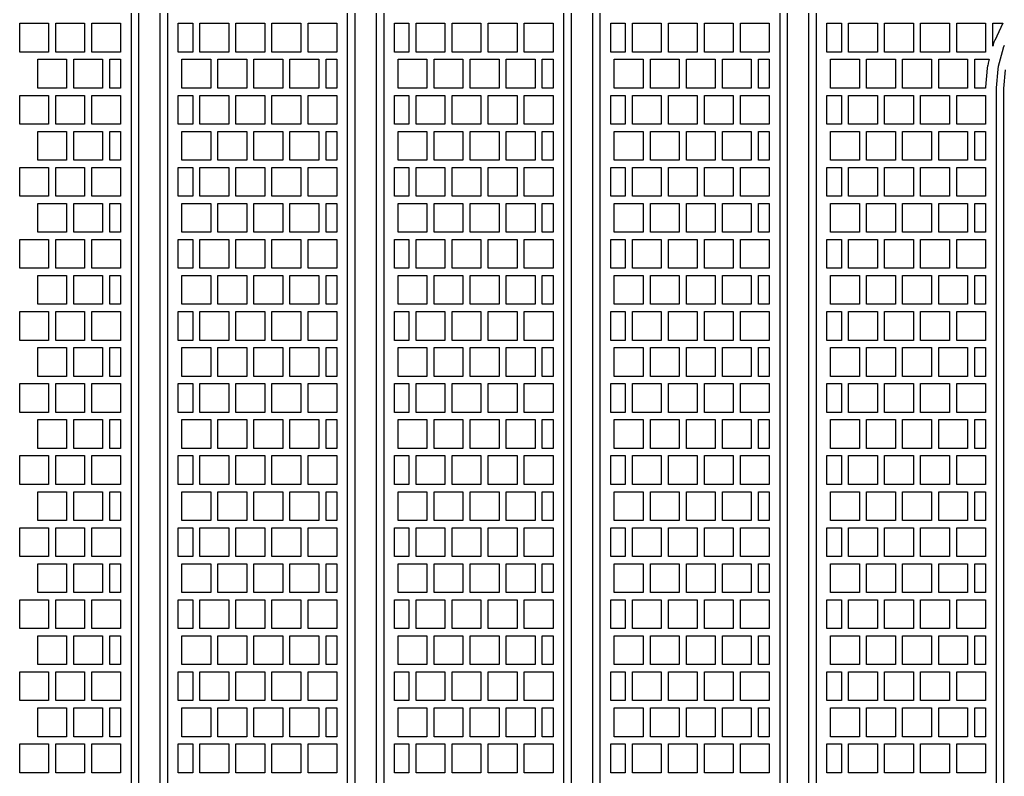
# Model space of a CAD drawing. Header units: metres. Extents: x -10 to 2022, y -10 to 2010.
# Drawn here: x -10 to 673, y 988 to 1512 of the extents above; entities that cross this region are included whole.
import ezdxf

# ---------------------------------------------------------------- set-up
doc = ezdxf.new("R2010")
doc.units = ezdxf.units.M

msp = doc.modelspace()

# ---------------------------------------------------------------- linework, layer by layer
for points in [[(237.5, 605.87), (237.5, 1864.89), (237.37, 1866.41), (232.9, 1891.74), (231.86, 1894.59), (219.06, 1916.77), (217.11, 1919.09), (197.49, 1935.56), (194.86, 1937.07), (170.79, 1945.83), (167.8, 1946.36), (142.2, 1946.36), (139.21, 1945.83), (115.14, 1937.07), (112.51, 1935.56), (92.89, 1919.09), (90.94, 1916.77), (78.14, 1894.59), (77.1, 1891.74), (72.63, 1866.41), (72.5, 1864.89), (72.5, 530.02)], [(537.5, 605.87), (537.5, 1864.89), (537.37, 1866.41), (532.9, 1891.74), (531.86, 1894.59), (519.06, 1916.77), (517.11, 1919.09), (497.49, 1935.56), (494.86, 1937.07), (470.79, 1945.83), (467.8, 1946.36), (442.2, 1946.36), (439.21, 1945.83), (415.14, 1937.07), (412.51, 1935.56), (392.89, 1919.09), (390.94, 1916.77), (378.14, 1894.59), (377.1, 1891.74), (372.63, 1866.41), (372.5, 1864.89), (372.5, 605.87)], [(87.5, 530.14), (87.5, 1864.13), (87.54, 1864.56), (91.6, 1887.61), (91.9, 1888.43), (103.16, 1907.93), (103.72, 1908.6), (120.97, 1923.07), (121.72, 1923.51), (142.88, 1931.21), (143.74, 1931.36), (166.26, 1931.36), (167.12, 1931.21), (188.28, 1923.51), (189.03, 1923.07), (206.28, 1908.6), (206.84, 1907.93), (218.1, 1888.43), (218.4, 1887.61), (222.46, 1864.56), (222.5, 1864.13), (222.5, 605.11)], [(217.5, 605), (217.5, 1863.91), (213.55, 1886.31), (202.73, 1905.05), (186.15, 1918.96), (165.82, 1926.36), (144.18, 1926.36), (123.85, 1918.96), (107.27, 1905.05), (96.45, 1886.31), (92.5, 1863.91), (92.5, 530.17)], [(387.5, 605.11), (387.5, 1864.13), (387.54, 1864.56), (391.6, 1887.61), (391.9, 1888.43), (403.16, 1907.93), (403.72, 1908.6), (420.97, 1923.07), (421.72, 1923.51), (442.88, 1931.21), (443.74, 1931.36), (466.26, 1931.36), (467.12, 1931.21), (488.28, 1923.51), (489.03, 1923.07), (506.28, 1908.6), (506.84, 1907.93), (518.1, 1888.43), (518.4, 1887.61), (522.46, 1864.56), (522.5, 1864.13), (522.5, 605.11)], [(517.5, 605), (517.5, 1863.91), (513.55, 1886.31), (502.73, 1905.05), (486.15, 1918.96), (465.82, 1926.36), (444.18, 1926.36), (423.85, 1918.96), (407.27, 1905.05), (396.45, 1886.31), (392.5, 1863.91), (392.5, 605)], [(67.5, 530), (67.5, 1865)], [(242.5, 1865), (242.5, 606.09)], [(367.5, 606.09), (367.5, 1865)], [(542.5, 1865), (542.5, 606.09)], [(-10, 1490), (-10, 1510), (10, 1510), (10, 1490), (-10, 1490), (-10, 1490)], [(15, 1490), (15, 1510), (35, 1510), (35, 1490), (15, 1490), (15, 1490)], [(40, 1490), (40, 1510), (60, 1510), (60, 1490), (40, 1490), (40, 1490)], [(100, 1510), (110, 1510), (110, 1490), (100, 1490), (100, 1510), (100, 1510)], [(115, 1490), (115, 1510), (135, 1510), (135, 1490), (115, 1490), (115, 1490)], [(140, 1490), (140, 1510), (160, 1510), (160, 1490), (140, 1490), (140, 1490)], [(165, 1490), (165, 1510), (185, 1510), (185, 1490), (165, 1490), (165, 1490)], [(190, 1490), (190, 1510), (210, 1510), (210, 1490), (190, 1490), (190, 1490)], [(250, 1510), (260, 1510), (260, 1490), (250, 1490), (250, 1510), (250, 1510)], [(265, 1490), (265, 1510), (285, 1510), (285, 1490), (265, 1490), (265, 1490)], [(290, 1490), (290, 1510), (310, 1510), (310, 1490), (290, 1490), (290, 1490)], [(315, 1490), (315, 1510), (335, 1510), (335, 1490), (315, 1490), (315, 1490)], [(340, 1490), (340, 1510), (360, 1510), (360, 1490), (340, 1490), (340, 1490)], [(400, 1510), (410, 1510), (410, 1490), (400, 1490), (400, 1510), (400, 1510)], [(415, 1490), (415, 1510), (435, 1510), (435, 1490), (415, 1490), (415, 1490)], [(440, 1490), (440, 1510), (460, 1510), (460, 1490), (440, 1490), (440, 1490)], [(465, 1490), (465, 1510), (485, 1510), (485, 1490), (465, 1490), (465, 1490)], [(490, 1490), (490, 1510), (510, 1510), (510, 1490), (490, 1490), (490, 1490)], [(550, 1510), (560, 1510), (560, 1490), (550, 1490), (550, 1510), (550, 1510)], [(565, 1490), (565, 1510), (585, 1510), (585, 1490), (565, 1490), (565, 1490)], [(590, 1490), (590, 1510), (610, 1510), (610, 1490), (590, 1490), (590, 1490)], [(615, 1490), (615, 1510), (635, 1510), (635, 1490), (615, 1490), (615, 1490)], [(640, 1490), (640, 1510), (660, 1510), (660, 1490), (640, 1490), (640, 1490)], [(665, 1494.11), (665, 1510), (671.92, 1510), (666.4, 1498.15), (666.27, 1497.85), (665.85, 1496.85), (665.62, 1496.23), (665.3, 1495.19), (665.2, 1494.88), (665, 1494.11), (665, 1494.11)], [(667.5, 606.09), (667.5, 1464.05), (667.5, 1464.16), (667.54, 1465.03), (667.55, 1465.14), (668.69, 1478.16), (668.72, 1478.38), (669.02, 1480.1), (669.07, 1480.31), (672.45, 1492.94), (672.51, 1493.15), (673.11, 1494.78)], [(2.5, 1465), (2.5, 1485), (22.5, 1485), (22.5, 1465), (2.5, 1465), (2.5, 1465)], [(27.5, 1465), (27.5, 1485), (47.5, 1485), (47.5, 1465), (27.5, 1465), (27.5, 1465)], [(52.5, 1465), (52.5, 1485), (60, 1485), (60, 1465), (52.5, 1465), (52.5, 1465)], [(102.5, 1465), (102.5, 1485), (122.5, 1485), (122.5, 1465), (102.5, 1465), (102.5, 1465)], [(127.5, 1465), (127.5, 1485), (147.5, 1485), (147.5, 1465), (127.5, 1465), (127.5, 1465)], [(152.5, 1465), (152.5, 1485), (172.5, 1485), (172.5, 1465), (152.5, 1465), (152.5, 1465)], [(177.5, 1465), (177.5, 1485), (197.5, 1485), (197.5, 1465), (177.5, 1465), (177.5, 1465)], [(202.5, 1465), (202.5, 1485), (210, 1485), (210, 1465), (202.5, 1465), (202.5, 1465)], [(252.5, 1465), (252.5, 1485), (272.5, 1485), (272.5, 1465), (252.5, 1465), (252.5, 1465)], [(277.5, 1465), (277.5, 1485), (297.5, 1485), (297.5, 1465), (277.5, 1465), (277.5, 1465)], [(302.5, 1465), (302.5, 1485), (322.5, 1485), (322.5, 1465), (302.5, 1465), (302.5, 1465)], [(327.5, 1465), (327.5, 1485), (347.5, 1485), (347.5, 1465), (327.5, 1465), (327.5, 1465)], [(352.5, 1465), (352.5, 1485), (360, 1485), (360, 1465), (352.5, 1465), (352.5, 1465)], [(402.5, 1465), (402.5, 1485), (422.5, 1485), (422.5, 1465), (402.5, 1465), (402.5, 1465)], [(427.5, 1465), (427.5, 1485), (447.5, 1485), (447.5, 1465), (427.5, 1465), (427.5, 1465)], [(452.5, 1465), (452.5, 1485), (472.5, 1485), (472.5, 1465), (452.5, 1465), (452.5, 1465)], [(477.5, 1465), (477.5, 1485), (497.5, 1485), (497.5, 1465), (477.5, 1465), (477.5, 1465)], [(502.5, 1465), (502.5, 1485), (510, 1485), (510, 1465), (502.5, 1465), (502.5, 1465)], [(552.5, 1465), (552.5, 1485), (572.5, 1485), (572.5, 1465), (552.5, 1465), (552.5, 1465)], [(577.5, 1465), (577.5, 1485), (597.5, 1485), (597.5, 1465), (577.5, 1465), (577.5, 1465)], [(602.5, 1465), (602.5, 1485), (622.5, 1485), (622.5, 1465), (602.5, 1465), (602.5, 1465)], [(627.5, 1465), (627.5, 1485), (647.5, 1485), (647.5, 1465), (627.5, 1465), (627.5, 1465)], [(652.5, 1465), (652.5, 1485), (662.56, 1485), (661.82, 1482.25), (661.74, 1481.93), (661.51, 1480.87), (661.39, 1480.22), (661.25, 1479.14), (661.22, 1478.82), (660.08, 1465.79), (660.05, 1465.47), (660.03, 1465), (652.5, 1465), (652.5, 1465)], [(673.66, 1477.62), (672.53, 1464.76), (672.5, 1464), (672.5, 605.87)], [(-10, 1440), (-10, 1460), (10, 1460), (10, 1440), (-10, 1440), (-10, 1440)], [(15, 1440), (15, 1460), (35, 1460), (35, 1440), (15, 1440), (15, 1440)], [(40, 1440), (40, 1460), (60, 1460), (60, 1440), (40, 1440), (40, 1440)], [(100, 1460), (110, 1460), (110, 1440), (100, 1440), (100, 1460), (100, 1460)], [(115, 1440), (115, 1460), (135, 1460), (135, 1440), (115, 1440), (115, 1440)], [(140, 1440), (140, 1460), (160, 1460), (160, 1440), (140, 1440), (140, 1440)], [(165, 1440), (165, 1460), (185, 1460), (185, 1440), (165, 1440), (165, 1440)], [(190, 1440), (190, 1460), (210, 1460), (210, 1440), (190, 1440), (190, 1440)], [(250, 1460), (260, 1460), (260, 1440), (250, 1440), (250, 1460), (250, 1460)], [(265, 1440), (265, 1460), (285, 1460), (285, 1440), (265, 1440), (265, 1440)], [(290, 1440), (290, 1460), (310, 1460), (310, 1440), (290, 1440), (290, 1440)], [(315, 1440), (315, 1460), (335, 1460), (335, 1440), (315, 1440), (315, 1440)], [(340, 1440), (340, 1460), (360, 1460), (360, 1440), (340, 1440), (340, 1440)], [(400, 1460), (410, 1460), (410, 1440), (400, 1440), (400, 1460), (400, 1460)], [(415, 1440), (415, 1460), (435, 1460), (435, 1440), (415, 1440), (415, 1440)], [(440, 1440), (440, 1460), (460, 1460), (460, 1440), (440, 1440), (440, 1440)], [(465, 1440), (465, 1460), (485, 1460), (485, 1440), (465, 1440), (465, 1440)], [(490, 1440), (490, 1460), (510, 1460), (510, 1440), (490, 1440), (490, 1440)], [(550, 1460), (560, 1460), (560, 1440), (550, 1440), (550, 1460), (550, 1460)], [(565, 1440), (565, 1460), (585, 1460), (585, 1440), (565, 1440), (565, 1440)], [(590, 1440), (590, 1460), (610, 1460), (610, 1440), (590, 1440), (590, 1440)], [(615, 1440), (615, 1460), (635, 1460), (635, 1440), (615, 1440), (615, 1440)], [(640, 1440), (640, 1460), (660, 1460), (660, 1440), (640, 1440), (640, 1440)], [(2.5, 1415), (2.5, 1435), (22.5, 1435), (22.5, 1415), (2.5, 1415), (2.5, 1415)], [(27.5, 1415), (27.5, 1435), (47.5, 1435), (47.5, 1415), (27.5, 1415), (27.5, 1415)], [(52.5, 1415), (52.5, 1435), (60, 1435), (60, 1415), (52.5, 1415), (52.5, 1415)], [(102.5, 1415), (102.5, 1435), (122.5, 1435), (122.5, 1415), (102.5, 1415), (102.5, 1415)], [(127.5, 1415), (127.5, 1435), (147.5, 1435), (147.5, 1415), (127.5, 1415), (127.5, 1415)], [(152.5, 1415), (152.5, 1435), (172.5, 1435), (172.5, 1415), (152.5, 1415), (152.5, 1415)], [(177.5, 1415), (177.5, 1435), (197.5, 1435), (197.5, 1415), (177.5, 1415), (177.5, 1415)], [(202.5, 1415), (202.5, 1435), (210, 1435), (210, 1415), (202.5, 1415), (202.5, 1415)], [(252.5, 1415), (252.5, 1435), (272.5, 1435), (272.5, 1415), (252.5, 1415), (252.5, 1415)], [(277.5, 1415), (277.5, 1435), (297.5, 1435), (297.5, 1415), (277.5, 1415), (277.5, 1415)], [(302.5, 1415), (302.5, 1435), (322.5, 1435), (322.5, 1415), (302.5, 1415), (302.5, 1415)], [(327.5, 1415), (327.5, 1435), (347.5, 1435), (347.5, 1415), (327.5, 1415), (327.5, 1415)], [(352.5, 1415), (352.5, 1435), (360, 1435), (360, 1415), (352.5, 1415), (352.5, 1415)], [(402.5, 1415), (402.5, 1435), (422.5, 1435), (422.5, 1415), (402.5, 1415), (402.5, 1415)], [(427.5, 1415), (427.5, 1435), (447.5, 1435), (447.5, 1415), (427.5, 1415), (427.5, 1415)], [(452.5, 1415), (452.5, 1435), (472.5, 1435), (472.5, 1415), (452.5, 1415), (452.5, 1415)], [(477.5, 1415), (477.5, 1435), (497.5, 1435), (497.5, 1415), (477.5, 1415), (477.5, 1415)], [(502.5, 1415), (502.5, 1435), (510, 1435), (510, 1415), (502.5, 1415), (502.5, 1415)], [(552.5, 1415), (552.5, 1435), (572.5, 1435), (572.5, 1415), (552.5, 1415), (552.5, 1415)], [(577.5, 1415), (577.5, 1435), (597.5, 1435), (597.5, 1415), (577.5, 1415), (577.5, 1415)], [(602.5, 1415), (602.5, 1435), (622.5, 1435), (622.5, 1415), (602.5, 1415), (602.5, 1415)], [(627.5, 1415), (627.5, 1435), (647.5, 1435), (647.5, 1415), (627.5, 1415), (627.5, 1415)], [(652.5, 1415), (652.5, 1435), (660, 1435), (660, 1415), (652.5, 1415), (652.5, 1415)], [(-10, 1390), (-10, 1410), (10, 1410), (10, 1390), (-10, 1390), (-10, 1390)], [(15, 1390), (15, 1410), (35, 1410), (35, 1390), (15, 1390), (15, 1390)], [(40, 1390), (40, 1410), (60, 1410), (60, 1390), (40, 1390), (40, 1390)], [(100, 1410), (110, 1410), (110, 1390), (100, 1390), (100, 1410), (100, 1410)], [(115, 1390), (115, 1410), (135, 1410), (135, 1390), (115, 1390), (115, 1390)], [(140, 1390), (140, 1410), (160, 1410), (160, 1390), (140, 1390), (140, 1390)], [(165, 1390), (165, 1410), (185, 1410), (185, 1390), (165, 1390), (165, 1390)], [(190, 1390), (190, 1410), (210, 1410), (210, 1390), (190, 1390), (190, 1390)], [(250, 1410), (260, 1410), (260, 1390), (250, 1390), (250, 1410), (250, 1410)], [(265, 1390), (265, 1410), (285, 1410), (285, 1390), (265, 1390), (265, 1390)], [(290, 1390), (290, 1410), (310, 1410), (310, 1390), (290, 1390), (290, 1390)], [(315, 1390), (315, 1410), (335, 1410), (335, 1390), (315, 1390), (315, 1390)], [(340, 1390), (340, 1410), (360, 1410), (360, 1390), (340, 1390), (340, 1390)], [(400, 1410), (410, 1410), (410, 1390), (400, 1390), (400, 1410), (400, 1410)], [(415, 1390), (415, 1410), (435, 1410), (435, 1390), (415, 1390), (415, 1390)], [(440, 1390), (440, 1410), (460, 1410), (460, 1390), (440, 1390), (440, 1390)], [(465, 1390), (465, 1410), (485, 1410), (485, 1390), (465, 1390), (465, 1390)], [(490, 1390), (490, 1410), (510, 1410), (510, 1390), (490, 1390), (490, 1390)], [(550, 1410), (560, 1410), (560, 1390), (550, 1390), (550, 1410), (550, 1410)], [(565, 1390), (565, 1410), (585, 1410), (585, 1390), (565, 1390), (565, 1390)], [(590, 1390), (590, 1410), (610, 1410), (610, 1390), (590, 1390), (590, 1390)], [(615, 1390), (615, 1410), (635, 1410), (635, 1390), (615, 1390), (615, 1390)], [(640, 1390), (640, 1410), (660, 1410), (660, 1390), (640, 1390), (640, 1390)], [(2.5, 1365), (2.5, 1385), (22.5, 1385), (22.5, 1365), (2.5, 1365), (2.5, 1365)], [(27.5, 1365), (27.5, 1385), (47.5, 1385), (47.5, 1365), (27.5, 1365), (27.5, 1365)], [(52.5, 1365), (52.5, 1385), (60, 1385), (60, 1365), (52.5, 1365), (52.5, 1365)], [(102.5, 1365), (102.5, 1385), (122.5, 1385), (122.5, 1365), (102.5, 1365), (102.5, 1365)], [(127.5, 1365), (127.5, 1385), (147.5, 1385), (147.5, 1365), (127.5, 1365), (127.5, 1365)], [(152.5, 1365), (152.5, 1385), (172.5, 1385), (172.5, 1365), (152.5, 1365), (152.5, 1365)], [(177.5, 1365), (177.5, 1385), (197.5, 1385), (197.5, 1365), (177.5, 1365), (177.5, 1365)], [(202.5, 1365), (202.5, 1385), (210, 1385), (210, 1365), (202.5, 1365), (202.5, 1365)], [(252.5, 1365), (252.5, 1385), (272.5, 1385), (272.5, 1365), (252.5, 1365), (252.5, 1365)], [(277.5, 1365), (277.5, 1385), (297.5, 1385), (297.5, 1365), (277.5, 1365), (277.5, 1365)], [(302.5, 1365), (302.5, 1385), (322.5, 1385), (322.5, 1365), (302.5, 1365), (302.5, 1365)], [(327.5, 1365), (327.5, 1385), (347.5, 1385), (347.5, 1365), (327.5, 1365), (327.5, 1365)], [(352.5, 1365), (352.5, 1385), (360, 1385), (360, 1365), (352.5, 1365), (352.5, 1365)], [(402.5, 1365), (402.5, 1385), (422.5, 1385), (422.5, 1365), (402.5, 1365), (402.5, 1365)], [(427.5, 1365), (427.5, 1385), (447.5, 1385), (447.5, 1365), (427.5, 1365), (427.5, 1365)], [(452.5, 1365), (452.5, 1385), (472.5, 1385), (472.5, 1365), (452.5, 1365), (452.5, 1365)], [(477.5, 1365), (477.5, 1385), (497.5, 1385), (497.5, 1365), (477.5, 1365), (477.5, 1365)], [(502.5, 1365), (502.5, 1385), (510, 1385), (510, 1365), (502.5, 1365), (502.5, 1365)], [(552.5, 1365), (552.5, 1385), (572.5, 1385), (572.5, 1365), (552.5, 1365), (552.5, 1365)], [(577.5, 1365), (577.5, 1385), (597.5, 1385), (597.5, 1365), (577.5, 1365), (577.5, 1365)], [(602.5, 1365), (602.5, 1385), (622.5, 1385), (622.5, 1365), (602.5, 1365), (602.5, 1365)], [(627.5, 1365), (627.5, 1385), (647.5, 1385), (647.5, 1365), (627.5, 1365), (627.5, 1365)], [(652.5, 1365), (652.5, 1385), (660, 1385), (660, 1365), (652.5, 1365), (652.5, 1365)], [(-10, 1340), (-10, 1360), (10, 1360), (10, 1340), (-10, 1340), (-10, 1340)], [(15, 1340), (15, 1360), (35, 1360), (35, 1340), (15, 1340), (15, 1340)], [(40, 1340), (40, 1360), (60, 1360), (60, 1340), (40, 1340), (40, 1340)], [(100, 1360), (110, 1360), (110, 1340), (100, 1340), (100, 1360), (100, 1360)], [(115, 1340), (115, 1360), (135, 1360), (135, 1340), (115, 1340), (115, 1340)], [(140, 1340), (140, 1360), (160, 1360), (160, 1340), (140, 1340), (140, 1340)], [(165, 1340), (165, 1360), (185, 1360), (185, 1340), (165, 1340), (165, 1340)], [(190, 1340), (190, 1360), (210, 1360), (210, 1340), (190, 1340), (190, 1340)], [(250, 1360), (260, 1360), (260, 1340), (250, 1340), (250, 1360), (250, 1360)], [(265, 1340), (265, 1360), (285, 1360), (285, 1340), (265, 1340), (265, 1340)], [(290, 1340), (290, 1360), (310, 1360), (310, 1340), (290, 1340), (290, 1340)], [(315, 1340), (315, 1360), (335, 1360), (335, 1340), (315, 1340), (315, 1340)], [(340, 1340), (340, 1360), (360, 1360), (360, 1340), (340, 1340), (340, 1340)], [(400, 1360), (410, 1360), (410, 1340), (400, 1340), (400, 1360), (400, 1360)], [(415, 1340), (415, 1360), (435, 1360), (435, 1340), (415, 1340), (415, 1340)], [(440, 1340), (440, 1360), (460, 1360), (460, 1340), (440, 1340), (440, 1340)], [(465, 1340), (465, 1360), (485, 1360), (485, 1340), (465, 1340), (465, 1340)], [(490, 1340), (490, 1360), (510, 1360), (510, 1340), (490, 1340), (490, 1340)], [(550, 1360), (560, 1360), (560, 1340), (550, 1340), (550, 1360), (550, 1360)], [(565, 1340), (565, 1360), (585, 1360), (585, 1340), (565, 1340), (565, 1340)], [(590, 1340), (590, 1360), (610, 1360), (610, 1340), (590, 1340), (590, 1340)], [(615, 1340), (615, 1360), (635, 1360), (635, 1340), (615, 1340), (615, 1340)], [(640, 1340), (640, 1360), (660, 1360), (660, 1340), (640, 1340), (640, 1340)], [(2.5, 1315), (2.5, 1335), (22.5, 1335), (22.5, 1315), (2.5, 1315), (2.5, 1315)], [(27.5, 1315), (27.5, 1335), (47.5, 1335), (47.5, 1315), (27.5, 1315), (27.5, 1315)], [(52.5, 1315), (52.5, 1335), (60, 1335), (60, 1315), (52.5, 1315), (52.5, 1315)], [(102.5, 1315), (102.5, 1335), (122.5, 1335), (122.5, 1315), (102.5, 1315), (102.5, 1315)], [(127.5, 1315), (127.5, 1335), (147.5, 1335), (147.5, 1315), (127.5, 1315), (127.5, 1315)], [(152.5, 1315), (152.5, 1335), (172.5, 1335), (172.5, 1315), (152.5, 1315), (152.5, 1315)], [(177.5, 1315), (177.5, 1335), (197.5, 1335), (197.5, 1315), (177.5, 1315), (177.5, 1315)], [(202.5, 1315), (202.5, 1335), (210, 1335), (210, 1315), (202.5, 1315), (202.5, 1315)], [(252.5, 1315), (252.5, 1335), (272.5, 1335), (272.5, 1315), (252.5, 1315), (252.5, 1315)], [(277.5, 1315), (277.5, 1335), (297.5, 1335), (297.5, 1315), (277.5, 1315), (277.5, 1315)], [(302.5, 1315), (302.5, 1335), (322.5, 1335), (322.5, 1315), (302.5, 1315), (302.5, 1315)], [(327.5, 1315), (327.5, 1335), (347.5, 1335), (347.5, 1315), (327.5, 1315), (327.5, 1315)], [(352.5, 1315), (352.5, 1335), (360, 1335), (360, 1315), (352.5, 1315), (352.5, 1315)], [(402.5, 1315), (402.5, 1335), (422.5, 1335), (422.5, 1315), (402.5, 1315), (402.5, 1315)], [(427.5, 1315), (427.5, 1335), (447.5, 1335), (447.5, 1315), (427.5, 1315), (427.5, 1315)], [(452.5, 1315), (452.5, 1335), (472.5, 1335), (472.5, 1315), (452.5, 1315), (452.5, 1315)], [(477.5, 1315), (477.5, 1335), (497.5, 1335), (497.5, 1315), (477.5, 1315), (477.5, 1315)], [(502.5, 1315), (502.5, 1335), (510, 1335), (510, 1315), (502.5, 1315), (502.5, 1315)], [(552.5, 1315), (552.5, 1335), (572.5, 1335), (572.5, 1315), (552.5, 1315), (552.5, 1315)], [(577.5, 1315), (577.5, 1335), (597.5, 1335), (597.5, 1315), (577.5, 1315), (577.5, 1315)], [(602.5, 1315), (602.5, 1335), (622.5, 1335), (622.5, 1315), (602.5, 1315), (602.5, 1315)], [(627.5, 1315), (627.5, 1335), (647.5, 1335), (647.5, 1315), (627.5, 1315), (627.5, 1315)], [(652.5, 1315), (652.5, 1335), (660, 1335), (660, 1315), (652.5, 1315), (652.5, 1315)], [(-10, 1290), (-10, 1310), (10, 1310), (10, 1290), (-10, 1290), (-10, 1290)], [(15, 1290), (15, 1310), (35, 1310), (35, 1290), (15, 1290), (15, 1290)], [(40, 1290), (40, 1310), (60, 1310), (60, 1290), (40, 1290), (40, 1290)], [(100, 1310), (110, 1310), (110, 1290), (100, 1290), (100, 1310), (100, 1310)], [(115, 1290), (115, 1310), (135, 1310), (135, 1290), (115, 1290), (115, 1290)], [(140, 1290), (140, 1310), (160, 1310), (160, 1290), (140, 1290), (140, 1290)], [(165, 1290), (165, 1310), (185, 1310), (185, 1290), (165, 1290), (165, 1290)], [(190, 1290), (190, 1310), (210, 1310), (210, 1290), (190, 1290), (190, 1290)], [(250, 1310), (260, 1310), (260, 1290), (250, 1290), (250, 1310), (250, 1310)], [(265, 1290), (265, 1310), (285, 1310), (285, 1290), (265, 1290), (265, 1290)], [(290, 1290), (290, 1310), (310, 1310), (310, 1290), (290, 1290), (290, 1290)], [(315, 1290), (315, 1310), (335, 1310), (335, 1290), (315, 1290), (315, 1290)], [(340, 1290), (340, 1310), (360, 1310), (360, 1290), (340, 1290), (340, 1290)], [(400, 1310), (410, 1310), (410, 1290), (400, 1290), (400, 1310), (400, 1310)], [(415, 1290), (415, 1310), (435, 1310), (435, 1290), (415, 1290), (415, 1290)], [(440, 1290), (440, 1310), (460, 1310), (460, 1290), (440, 1290), (440, 1290)], [(465, 1290), (465, 1310), (485, 1310), (485, 1290), (465, 1290), (465, 1290)], [(490, 1290), (490, 1310), (510, 1310), (510, 1290), (490, 1290), (490, 1290)], [(550, 1310), (560, 1310), (560, 1290), (550, 1290), (550, 1310), (550, 1310)], [(565, 1290), (565, 1310), (585, 1310), (585, 1290), (565, 1290), (565, 1290)], [(590, 1290), (590, 1310), (610, 1310), (610, 1290), (590, 1290), (590, 1290)], [(615, 1290), (615, 1310), (635, 1310), (635, 1290), (615, 1290), (615, 1290)], [(640, 1290), (640, 1310), (660, 1310), (660, 1290), (640, 1290), (640, 1290)], [(2.5, 1265), (2.5, 1285), (22.5, 1285), (22.5, 1265), (2.5, 1265), (2.5, 1265)], [(27.5, 1265), (27.5, 1285), (47.5, 1285), (47.5, 1265), (27.5, 1265), (27.5, 1265)], [(52.5, 1265), (52.5, 1285), (60, 1285), (60, 1265), (52.5, 1265), (52.5, 1265)], [(102.5, 1265), (102.5, 1285), (122.5, 1285), (122.5, 1265), (102.5, 1265), (102.5, 1265)], [(127.5, 1265), (127.5, 1285), (147.5, 1285), (147.5, 1265), (127.5, 1265), (127.5, 1265)], [(152.5, 1265), (152.5, 1285), (172.5, 1285), (172.5, 1265), (152.5, 1265), (152.5, 1265)], [(177.5, 1265), (177.5, 1285), (197.5, 1285), (197.5, 1265), (177.5, 1265), (177.5, 1265)], [(202.5, 1265), (202.5, 1285), (210, 1285), (210, 1265), (202.5, 1265), (202.5, 1265)], [(252.5, 1265), (252.5, 1285), (272.5, 1285), (272.5, 1265), (252.5, 1265), (252.5, 1265)], [(277.5, 1265), (277.5, 1285), (297.5, 1285), (297.5, 1265), (277.5, 1265), (277.5, 1265)], [(302.5, 1265), (302.5, 1285), (322.5, 1285), (322.5, 1265), (302.5, 1265), (302.5, 1265)], [(327.5, 1265), (327.5, 1285), (347.5, 1285), (347.5, 1265), (327.5, 1265), (327.5, 1265)], [(352.5, 1265), (352.5, 1285), (360, 1285), (360, 1265), (352.5, 1265), (352.5, 1265)], [(402.5, 1265), (402.5, 1285), (422.5, 1285), (422.5, 1265), (402.5, 1265), (402.5, 1265)], [(427.5, 1265), (427.5, 1285), (447.5, 1285), (447.5, 1265), (427.5, 1265), (427.5, 1265)], [(452.5, 1265), (452.5, 1285), (472.5, 1285), (472.5, 1265), (452.5, 1265), (452.5, 1265)], [(477.5, 1265), (477.5, 1285), (497.5, 1285), (497.5, 1265), (477.5, 1265), (477.5, 1265)], [(502.5, 1265), (502.5, 1285), (510, 1285), (510, 1265), (502.5, 1265), (502.5, 1265)], [(552.5, 1265), (552.5, 1285), (572.5, 1285), (572.5, 1265), (552.5, 1265), (552.5, 1265)], [(577.5, 1265), (577.5, 1285), (597.5, 1285), (597.5, 1265), (577.5, 1265), (577.5, 1265)], [(602.5, 1265), (602.5, 1285), (622.5, 1285), (622.5, 1265), (602.5, 1265), (602.5, 1265)], [(627.5, 1265), (627.5, 1285), (647.5, 1285), (647.5, 1265), (627.5, 1265), (627.5, 1265)], [(652.5, 1265), (652.5, 1285), (660, 1285), (660, 1265), (652.5, 1265), (652.5, 1265)], [(-10, 1240), (-10, 1260), (10, 1260), (10, 1240), (-10, 1240), (-10, 1240)], [(15, 1240), (15, 1260), (35, 1260), (35, 1240), (15, 1240), (15, 1240)], [(40, 1240), (40, 1260), (60, 1260), (60, 1240), (40, 1240), (40, 1240)], [(100, 1260), (110, 1260), (110, 1240), (100, 1240), (100, 1260), (100, 1260)], [(115, 1240), (115, 1260), (135, 1260), (135, 1240), (115, 1240), (115, 1240)], [(140, 1240), (140, 1260), (160, 1260), (160, 1240), (140, 1240), (140, 1240)], [(165, 1240), (165, 1260), (185, 1260), (185, 1240), (165, 1240), (165, 1240)], [(190, 1240), (190, 1260), (210, 1260), (210, 1240), (190, 1240), (190, 1240)], [(250, 1260), (260, 1260), (260, 1240), (250, 1240), (250, 1260), (250, 1260)], [(265, 1240), (265, 1260), (285, 1260), (285, 1240), (265, 1240), (265, 1240)], [(290, 1240), (290, 1260), (310, 1260), (310, 1240), (290, 1240), (290, 1240)], [(315, 1240), (315, 1260), (335, 1260), (335, 1240), (315, 1240), (315, 1240)], [(340, 1240), (340, 1260), (360, 1260), (360, 1240), (340, 1240), (340, 1240)], [(400, 1260), (410, 1260), (410, 1240), (400, 1240), (400, 1260), (400, 1260)], [(415, 1240), (415, 1260), (435, 1260), (435, 1240), (415, 1240), (415, 1240)], [(440, 1240), (440, 1260), (460, 1260), (460, 1240), (440, 1240), (440, 1240)], [(465, 1240), (465, 1260), (485, 1260), (485, 1240), (465, 1240), (465, 1240)], [(490, 1240), (490, 1260), (510, 1260), (510, 1240), (490, 1240), (490, 1240)], [(550, 1260), (560, 1260), (560, 1240), (550, 1240), (550, 1260), (550, 1260)], [(565, 1240), (565, 1260), (585, 1260), (585, 1240), (565, 1240), (565, 1240)], [(590, 1240), (590, 1260), (610, 1260), (610, 1240), (590, 1240), (590, 1240)], [(615, 1240), (615, 1260), (635, 1260), (635, 1240), (615, 1240), (615, 1240)], [(640, 1240), (640, 1260), (660, 1260), (660, 1240), (640, 1240), (640, 1240)], [(2.5, 1215), (2.5, 1235), (22.5, 1235), (22.5, 1215), (2.5, 1215), (2.5, 1215)], [(27.5, 1215), (27.5, 1235), (47.5, 1235), (47.5, 1215), (27.5, 1215), (27.5, 1215)], [(52.5, 1215), (52.5, 1235), (60, 1235), (60, 1215), (52.5, 1215), (52.5, 1215)], [(102.5, 1215), (102.5, 1235), (122.5, 1235), (122.5, 1215), (102.5, 1215), (102.5, 1215)], [(127.5, 1215), (127.5, 1235), (147.5, 1235), (147.5, 1215), (127.5, 1215), (127.5, 1215)], [(152.5, 1215), (152.5, 1235), (172.5, 1235), (172.5, 1215), (152.5, 1215), (152.5, 1215)], [(177.5, 1215), (177.5, 1235), (197.5, 1235), (197.5, 1215), (177.5, 1215), (177.5, 1215)], [(202.5, 1215), (202.5, 1235), (210, 1235), (210, 1215), (202.5, 1215), (202.5, 1215)], [(252.5, 1215), (252.5, 1235), (272.5, 1235), (272.5, 1215), (252.5, 1215), (252.5, 1215)], [(277.5, 1215), (277.5, 1235), (297.5, 1235), (297.5, 1215), (277.5, 1215), (277.5, 1215)], [(302.5, 1215), (302.5, 1235), (322.5, 1235), (322.5, 1215), (302.5, 1215), (302.5, 1215)], [(327.5, 1215), (327.5, 1235), (347.5, 1235), (347.5, 1215), (327.5, 1215), (327.5, 1215)], [(352.5, 1215), (352.5, 1235), (360, 1235), (360, 1215), (352.5, 1215), (352.5, 1215)], [(402.5, 1215), (402.5, 1235), (422.5, 1235), (422.5, 1215), (402.5, 1215), (402.5, 1215)], [(427.5, 1215), (427.5, 1235), (447.5, 1235), (447.5, 1215), (427.5, 1215), (427.5, 1215)], [(452.5, 1215), (452.5, 1235), (472.5, 1235), (472.5, 1215), (452.5, 1215), (452.5, 1215)], [(477.5, 1215), (477.5, 1235), (497.5, 1235), (497.5, 1215), (477.5, 1215), (477.5, 1215)], [(502.5, 1215), (502.5, 1235), (510, 1235), (510, 1215), (502.5, 1215), (502.5, 1215)], [(552.5, 1215), (552.5, 1235), (572.5, 1235), (572.5, 1215), (552.5, 1215), (552.5, 1215)], [(577.5, 1215), (577.5, 1235), (597.5, 1235), (597.5, 1215), (577.5, 1215), (577.5, 1215)], [(602.5, 1215), (602.5, 1235), (622.5, 1235), (622.5, 1215), (602.5, 1215), (602.5, 1215)], [(627.5, 1215), (627.5, 1235), (647.5, 1235), (647.5, 1215), (627.5, 1215), (627.5, 1215)], [(652.5, 1215), (652.5, 1235), (660, 1235), (660, 1215), (652.5, 1215), (652.5, 1215)], [(-10, 1190), (-10, 1210), (10, 1210), (10, 1190), (-10, 1190), (-10, 1190)], [(15, 1190), (15, 1210), (35, 1210), (35, 1190), (15, 1190), (15, 1190)], [(40, 1190), (40, 1210), (60, 1210), (60, 1190), (40, 1190), (40, 1190)], [(100, 1210), (110, 1210), (110, 1190), (100, 1190), (100, 1210), (100, 1210)], [(115, 1190), (115, 1210), (135, 1210), (135, 1190), (115, 1190), (115, 1190)], [(140, 1190), (140, 1210), (160, 1210), (160, 1190), (140, 1190), (140, 1190)], [(165, 1190), (165, 1210), (185, 1210), (185, 1190), (165, 1190), (165, 1190)], [(190, 1190), (190, 1210), (210, 1210), (210, 1190), (190, 1190), (190, 1190)], [(250, 1210), (260, 1210), (260, 1190), (250, 1190), (250, 1210), (250, 1210)], [(265, 1190), (265, 1210), (285, 1210), (285, 1190), (265, 1190), (265, 1190)], [(290, 1190), (290, 1210), (310, 1210), (310, 1190), (290, 1190), (290, 1190)], [(315, 1190), (315, 1210), (335, 1210), (335, 1190), (315, 1190), (315, 1190)], [(340, 1190), (340, 1210), (360, 1210), (360, 1190), (340, 1190), (340, 1190)], [(400, 1210), (410, 1210), (410, 1190), (400, 1190), (400, 1210), (400, 1210)], [(415, 1190), (415, 1210), (435, 1210), (435, 1190), (415, 1190), (415, 1190)], [(440, 1190), (440, 1210), (460, 1210), (460, 1190), (440, 1190), (440, 1190)], [(465, 1190), (465, 1210), (485, 1210), (485, 1190), (465, 1190), (465, 1190)], [(490, 1190), (490, 1210), (510, 1210), (510, 1190), (490, 1190), (490, 1190)], [(550, 1210), (560, 1210), (560, 1190), (550, 1190), (550, 1210), (550, 1210)], [(565, 1190), (565, 1210), (585, 1210), (585, 1190), (565, 1190), (565, 1190)], [(590, 1190), (590, 1210), (610, 1210), (610, 1190), (590, 1190), (590, 1190)], [(615, 1190), (615, 1210), (635, 1210), (635, 1190), (615, 1190), (615, 1190)], [(640, 1190), (640, 1210), (660, 1210), (660, 1190), (640, 1190), (640, 1190)], [(2.5, 1165), (2.5, 1185), (22.5, 1185), (22.5, 1165), (2.5, 1165), (2.5, 1165)], [(27.5, 1165), (27.5, 1185), (47.5, 1185), (47.5, 1165), (27.5, 1165), (27.5, 1165)], [(52.5, 1165), (52.5, 1185), (60, 1185), (60, 1165), (52.5, 1165), (52.5, 1165)], [(102.5, 1165), (102.5, 1185), (122.5, 1185), (122.5, 1165), (102.5, 1165), (102.5, 1165)], [(127.5, 1165), (127.5, 1185), (147.5, 1185), (147.5, 1165), (127.5, 1165), (127.5, 1165)], [(152.5, 1165), (152.5, 1185), (172.5, 1185), (172.5, 1165), (152.5, 1165), (152.5, 1165)], [(177.5, 1165), (177.5, 1185), (197.5, 1185), (197.5, 1165), (177.5, 1165), (177.5, 1165)], [(202.5, 1165), (202.5, 1185), (210, 1185), (210, 1165), (202.5, 1165), (202.5, 1165)], [(252.5, 1165), (252.5, 1185), (272.5, 1185), (272.5, 1165), (252.5, 1165), (252.5, 1165)], [(277.5, 1165), (277.5, 1185), (297.5, 1185), (297.5, 1165), (277.5, 1165), (277.5, 1165)], [(302.5, 1165), (302.5, 1185), (322.5, 1185), (322.5, 1165), (302.5, 1165), (302.5, 1165)], [(327.5, 1165), (327.5, 1185), (347.5, 1185), (347.5, 1165), (327.5, 1165), (327.5, 1165)], [(352.5, 1165), (352.5, 1185), (360, 1185), (360, 1165), (352.5, 1165), (352.5, 1165)], [(402.5, 1165), (402.5, 1185), (422.5, 1185), (422.5, 1165), (402.5, 1165), (402.5, 1165)], [(427.5, 1165), (427.5, 1185), (447.5, 1185), (447.5, 1165), (427.5, 1165), (427.5, 1165)], [(452.5, 1165), (452.5, 1185), (472.5, 1185), (472.5, 1165), (452.5, 1165), (452.5, 1165)], [(477.5, 1165), (477.5, 1185), (497.5, 1185), (497.5, 1165), (477.5, 1165), (477.5, 1165)], [(502.5, 1165), (502.5, 1185), (510, 1185), (510, 1165), (502.5, 1165), (502.5, 1165)], [(552.5, 1165), (552.5, 1185), (572.5, 1185), (572.5, 1165), (552.5, 1165), (552.5, 1165)], [(577.5, 1165), (577.5, 1185), (597.5, 1185), (597.5, 1165), (577.5, 1165), (577.5, 1165)], [(602.5, 1165), (602.5, 1185), (622.5, 1185), (622.5, 1165), (602.5, 1165), (602.5, 1165)], [(627.5, 1165), (627.5, 1185), (647.5, 1185), (647.5, 1165), (627.5, 1165), (627.5, 1165)], [(652.5, 1165), (652.5, 1185), (660, 1185), (660, 1165), (652.5, 1165), (652.5, 1165)], [(-10, 1140), (-10, 1160), (10, 1160), (10, 1140), (-10, 1140), (-10, 1140)], [(15, 1140), (15, 1160), (35, 1160), (35, 1140), (15, 1140), (15, 1140)], [(40, 1140), (40, 1160), (60, 1160), (60, 1140), (40, 1140), (40, 1140)], [(100, 1160), (110, 1160), (110, 1140), (100, 1140), (100, 1160), (100, 1160)], [(115, 1140), (115, 1160), (135, 1160), (135, 1140), (115, 1140), (115, 1140)], [(140, 1140), (140, 1160), (160, 1160), (160, 1140), (140, 1140), (140, 1140)], [(165, 1140), (165, 1160), (185, 1160), (185, 1140), (165, 1140), (165, 1140)], [(190, 1140), (190, 1160), (210, 1160), (210, 1140), (190, 1140), (190, 1140)], [(250, 1160), (260, 1160), (260, 1140), (250, 1140), (250, 1160), (250, 1160)], [(265, 1140), (265, 1160), (285, 1160), (285, 1140), (265, 1140), (265, 1140)], [(290, 1140), (290, 1160), (310, 1160), (310, 1140), (290, 1140), (290, 1140)], [(315, 1140), (315, 1160), (335, 1160), (335, 1140), (315, 1140), (315, 1140)], [(340, 1140), (340, 1160), (360, 1160), (360, 1140), (340, 1140), (340, 1140)], [(400, 1160), (410, 1160), (410, 1140), (400, 1140), (400, 1160), (400, 1160)], [(415, 1140), (415, 1160), (435, 1160), (435, 1140), (415, 1140), (415, 1140)], [(440, 1140), (440, 1160), (460, 1160), (460, 1140), (440, 1140), (440, 1140)], [(465, 1140), (465, 1160), (485, 1160), (485, 1140), (465, 1140), (465, 1140)], [(490, 1140), (490, 1160), (510, 1160), (510, 1140), (490, 1140), (490, 1140)], [(550, 1160), (560, 1160), (560, 1140), (550, 1140), (550, 1160), (550, 1160)], [(565, 1140), (565, 1160), (585, 1160), (585, 1140), (565, 1140), (565, 1140)], [(590, 1140), (590, 1160), (610, 1160), (610, 1140), (590, 1140), (590, 1140)], [(615, 1140), (615, 1160), (635, 1160), (635, 1140), (615, 1140), (615, 1140)], [(640, 1140), (640, 1160), (660, 1160), (660, 1140), (640, 1140), (640, 1140)], [(2.5, 1115), (2.5, 1135), (22.5, 1135), (22.5, 1115), (2.5, 1115), (2.5, 1115)], [(27.5, 1115), (27.5, 1135), (47.5, 1135), (47.5, 1115), (27.5, 1115), (27.5, 1115)], [(52.5, 1115), (52.5, 1135), (60, 1135), (60, 1115), (52.5, 1115), (52.5, 1115)], [(102.5, 1115), (102.5, 1135), (122.5, 1135), (122.5, 1115), (102.5, 1115), (102.5, 1115)], [(127.5, 1115), (127.5, 1135), (147.5, 1135), (147.5, 1115), (127.5, 1115), (127.5, 1115)], [(152.5, 1115), (152.5, 1135), (172.5, 1135), (172.5, 1115), (152.5, 1115), (152.5, 1115)], [(177.5, 1115), (177.5, 1135), (197.5, 1135), (197.5, 1115), (177.5, 1115), (177.5, 1115)], [(202.5, 1115), (202.5, 1135), (210, 1135), (210, 1115), (202.5, 1115), (202.5, 1115)], [(252.5, 1115), (252.5, 1135), (272.5, 1135), (272.5, 1115), (252.5, 1115), (252.5, 1115)], [(277.5, 1115), (277.5, 1135), (297.5, 1135), (297.5, 1115), (277.5, 1115), (277.5, 1115)], [(302.5, 1115), (302.5, 1135), (322.5, 1135), (322.5, 1115), (302.5, 1115), (302.5, 1115)], [(327.5, 1115), (327.5, 1135), (347.5, 1135), (347.5, 1115), (327.5, 1115), (327.5, 1115)], [(352.5, 1115), (352.5, 1135), (360, 1135), (360, 1115), (352.5, 1115), (352.5, 1115)], [(402.5, 1115), (402.5, 1135), (422.5, 1135), (422.5, 1115), (402.5, 1115), (402.5, 1115)], [(427.5, 1115), (427.5, 1135), (447.5, 1135), (447.5, 1115), (427.5, 1115), (427.5, 1115)], [(452.5, 1115), (452.5, 1135), (472.5, 1135), (472.5, 1115), (452.5, 1115), (452.5, 1115)], [(477.5, 1115), (477.5, 1135), (497.5, 1135), (497.5, 1115), (477.5, 1115), (477.5, 1115)], [(502.5, 1115), (502.5, 1135), (510, 1135), (510, 1115), (502.5, 1115), (502.5, 1115)], [(552.5, 1115), (552.5, 1135), (572.5, 1135), (572.5, 1115), (552.5, 1115), (552.5, 1115)], [(577.5, 1115), (577.5, 1135), (597.5, 1135), (597.5, 1115), (577.5, 1115), (577.5, 1115)], [(602.5, 1115), (602.5, 1135), (622.5, 1135), (622.5, 1115), (602.5, 1115), (602.5, 1115)], [(627.5, 1115), (627.5, 1135), (647.5, 1135), (647.5, 1115), (627.5, 1115), (627.5, 1115)], [(652.5, 1115), (652.5, 1135), (660, 1135), (660, 1115), (652.5, 1115), (652.5, 1115)], [(-10, 1090), (-10, 1110), (10, 1110), (10, 1090), (-10, 1090), (-10, 1090)], [(15, 1090), (15, 1110), (35, 1110), (35, 1090), (15, 1090), (15, 1090)], [(40, 1090), (40, 1110), (60, 1110), (60, 1090), (40, 1090), (40, 1090)], [(100, 1110), (110, 1110), (110, 1090), (100, 1090), (100, 1110), (100, 1110)], [(115, 1090), (115, 1110), (135, 1110), (135, 1090), (115, 1090), (115, 1090)], [(140, 1090), (140, 1110), (160, 1110), (160, 1090), (140, 1090), (140, 1090)], [(165, 1090), (165, 1110), (185, 1110), (185, 1090), (165, 1090), (165, 1090)], [(190, 1090), (190, 1110), (210, 1110), (210, 1090), (190, 1090), (190, 1090)], [(250, 1110), (260, 1110), (260, 1090), (250, 1090), (250, 1110), (250, 1110)], [(265, 1090), (265, 1110), (285, 1110), (285, 1090), (265, 1090), (265, 1090)], [(290, 1090), (290, 1110), (310, 1110), (310, 1090), (290, 1090), (290, 1090)], [(315, 1090), (315, 1110), (335, 1110), (335, 1090), (315, 1090), (315, 1090)], [(340, 1090), (340, 1110), (360, 1110), (360, 1090), (340, 1090), (340, 1090)], [(400, 1110), (410, 1110), (410, 1090), (400, 1090), (400, 1110), (400, 1110)], [(415, 1090), (415, 1110), (435, 1110), (435, 1090), (415, 1090), (415, 1090)], [(440, 1090), (440, 1110), (460, 1110), (460, 1090), (440, 1090), (440, 1090)], [(465, 1090), (465, 1110), (485, 1110), (485, 1090), (465, 1090), (465, 1090)], [(490, 1090), (490, 1110), (510, 1110), (510, 1090), (490, 1090), (490, 1090)], [(550, 1110), (560, 1110), (560, 1090), (550, 1090), (550, 1110), (550, 1110)], [(565, 1090), (565, 1110), (585, 1110), (585, 1090), (565, 1090), (565, 1090)], [(590, 1090), (590, 1110), (610, 1110), (610, 1090), (590, 1090), (590, 1090)], [(615, 1090), (615, 1110), (635, 1110), (635, 1090), (615, 1090), (615, 1090)], [(640, 1090), (640, 1110), (660, 1110), (660, 1090), (640, 1090), (640, 1090)], [(2.5, 1065), (2.5, 1085), (22.5, 1085), (22.5, 1065), (2.5, 1065), (2.5, 1065)], [(27.5, 1065), (27.5, 1085), (47.5, 1085), (47.5, 1065), (27.5, 1065), (27.5, 1065)], [(52.5, 1065), (52.5, 1085), (60, 1085), (60, 1065), (52.5, 1065), (52.5, 1065)], [(102.5, 1065), (102.5, 1085), (122.5, 1085), (122.5, 1065), (102.5, 1065), (102.5, 1065)], [(127.5, 1065), (127.5, 1085), (147.5, 1085), (147.5, 1065), (127.5, 1065), (127.5, 1065)], [(152.5, 1065), (152.5, 1085), (172.5, 1085), (172.5, 1065), (152.5, 1065), (152.5, 1065)], [(177.5, 1065), (177.5, 1085), (197.5, 1085), (197.5, 1065), (177.5, 1065), (177.5, 1065)], [(202.5, 1065), (202.5, 1085), (210, 1085), (210, 1065), (202.5, 1065), (202.5, 1065)], [(252.5, 1065), (252.5, 1085), (272.5, 1085), (272.5, 1065), (252.5, 1065), (252.5, 1065)], [(277.5, 1065), (277.5, 1085), (297.5, 1085), (297.5, 1065), (277.5, 1065), (277.5, 1065)], [(302.5, 1065), (302.5, 1085), (322.5, 1085), (322.5, 1065), (302.5, 1065), (302.5, 1065)], [(327.5, 1065), (327.5, 1085), (347.5, 1085), (347.5, 1065), (327.5, 1065), (327.5, 1065)], [(352.5, 1065), (352.5, 1085), (360, 1085), (360, 1065), (352.5, 1065), (352.5, 1065)], [(402.5, 1065), (402.5, 1085), (422.5, 1085), (422.5, 1065), (402.5, 1065), (402.5, 1065)], [(427.5, 1065), (427.5, 1085), (447.5, 1085), (447.5, 1065), (427.5, 1065), (427.5, 1065)], [(452.5, 1065), (452.5, 1085), (472.5, 1085), (472.5, 1065), (452.5, 1065), (452.5, 1065)], [(477.5, 1065), (477.5, 1085), (497.5, 1085), (497.5, 1065), (477.5, 1065), (477.5, 1065)], [(502.5, 1065), (502.5, 1085), (510, 1085), (510, 1065), (502.5, 1065), (502.5, 1065)], [(552.5, 1065), (552.5, 1085), (572.5, 1085), (572.5, 1065), (552.5, 1065), (552.5, 1065)], [(577.5, 1065), (577.5, 1085), (597.5, 1085), (597.5, 1065), (577.5, 1065), (577.5, 1065)], [(602.5, 1065), (602.5, 1085), (622.5, 1085), (622.5, 1065), (602.5, 1065), (602.5, 1065)], [(627.5, 1065), (627.5, 1085), (647.5, 1085), (647.5, 1065), (627.5, 1065), (627.5, 1065)], [(652.5, 1065), (652.5, 1085), (660, 1085), (660, 1065), (652.5, 1065), (652.5, 1065)], [(-10, 1040), (-10, 1060), (10, 1060), (10, 1040), (-10, 1040), (-10, 1040)], [(15, 1040), (15, 1060), (35, 1060), (35, 1040), (15, 1040), (15, 1040)], [(40, 1040), (40, 1060), (60, 1060), (60, 1040), (40, 1040), (40, 1040)], [(100, 1060), (110, 1060), (110, 1040), (100, 1040), (100, 1060), (100, 1060)], [(115, 1040), (115, 1060), (135, 1060), (135, 1040), (115, 1040), (115, 1040)], [(140, 1040), (140, 1060), (160, 1060), (160, 1040), (140, 1040), (140, 1040)], [(165, 1040), (165, 1060), (185, 1060), (185, 1040), (165, 1040), (165, 1040)], [(190, 1040), (190, 1060), (210, 1060), (210, 1040), (190, 1040), (190, 1040)], [(250, 1060), (260, 1060), (260, 1040), (250, 1040), (250, 1060), (250, 1060)], [(265, 1040), (265, 1060), (285, 1060), (285, 1040), (265, 1040), (265, 1040)], [(290, 1040), (290, 1060), (310, 1060), (310, 1040), (290, 1040), (290, 1040)], [(315, 1040), (315, 1060), (335, 1060), (335, 1040), (315, 1040), (315, 1040)], [(340, 1040), (340, 1060), (360, 1060), (360, 1040), (340, 1040), (340, 1040)], [(400, 1060), (410, 1060), (410, 1040), (400, 1040), (400, 1060), (400, 1060)], [(415, 1040), (415, 1060), (435, 1060), (435, 1040), (415, 1040), (415, 1040)], [(440, 1040), (440, 1060), (460, 1060), (460, 1040), (440, 1040), (440, 1040)], [(465, 1040), (465, 1060), (485, 1060), (485, 1040), (465, 1040), (465, 1040)], [(490, 1040), (490, 1060), (510, 1060), (510, 1040), (490, 1040), (490, 1040)], [(550, 1060), (560, 1060), (560, 1040), (550, 1040), (550, 1060), (550, 1060)], [(565, 1040), (565, 1060), (585, 1060), (585, 1040), (565, 1040), (565, 1040)], [(590, 1040), (590, 1060), (610, 1060), (610, 1040), (590, 1040), (590, 1040)], [(615, 1040), (615, 1060), (635, 1060), (635, 1040), (615, 1040), (615, 1040)], [(640, 1040), (640, 1060), (660, 1060), (660, 1040), (640, 1040), (640, 1040)], [(2.5, 1015), (2.5, 1035), (22.5, 1035), (22.5, 1015), (2.5, 1015), (2.5, 1015)], [(27.5, 1015), (27.5, 1035), (47.5, 1035), (47.5, 1015), (27.5, 1015), (27.5, 1015)], [(52.5, 1015), (52.5, 1035), (60, 1035), (60, 1015), (52.5, 1015), (52.5, 1015)], [(102.5, 1015), (102.5, 1035), (122.5, 1035), (122.5, 1015), (102.5, 1015), (102.5, 1015)], [(127.5, 1015), (127.5, 1035), (147.5, 1035), (147.5, 1015), (127.5, 1015), (127.5, 1015)], [(152.5, 1015), (152.5, 1035), (172.5, 1035), (172.5, 1015), (152.5, 1015), (152.5, 1015)], [(177.5, 1015), (177.5, 1035), (197.5, 1035), (197.5, 1015), (177.5, 1015), (177.5, 1015)], [(202.5, 1015), (202.5, 1035), (210, 1035), (210, 1015), (202.5, 1015), (202.5, 1015)], [(252.5, 1015), (252.5, 1035), (272.5, 1035), (272.5, 1015), (252.5, 1015), (252.5, 1015)], [(277.5, 1015), (277.5, 1035), (297.5, 1035), (297.5, 1015), (277.5, 1015), (277.5, 1015)], [(302.5, 1015), (302.5, 1035), (322.5, 1035), (322.5, 1015), (302.5, 1015), (302.5, 1015)], [(327.5, 1015), (327.5, 1035), (347.5, 1035), (347.5, 1015), (327.5, 1015), (327.5, 1015)], [(352.5, 1015), (352.5, 1035), (360, 1035), (360, 1015), (352.5, 1015), (352.5, 1015)], [(402.5, 1015), (402.5, 1035), (422.5, 1035), (422.5, 1015), (402.5, 1015), (402.5, 1015)], [(427.5, 1015), (427.5, 1035), (447.5, 1035), (447.5, 1015), (427.5, 1015), (427.5, 1015)], [(452.5, 1015), (452.5, 1035), (472.5, 1035), (472.5, 1015), (452.5, 1015), (452.5, 1015)], [(477.5, 1015), (477.5, 1035), (497.5, 1035), (497.5, 1015), (477.5, 1015), (477.5, 1015)], [(502.5, 1015), (502.5, 1035), (510, 1035), (510, 1015), (502.5, 1015), (502.5, 1015)], [(552.5, 1015), (552.5, 1035), (572.5, 1035), (572.5, 1015), (552.5, 1015), (552.5, 1015)], [(577.5, 1015), (577.5, 1035), (597.5, 1035), (597.5, 1015), (577.5, 1015), (577.5, 1015)], [(602.5, 1015), (602.5, 1035), (622.5, 1035), (622.5, 1015), (602.5, 1015), (602.5, 1015)], [(627.5, 1015), (627.5, 1035), (647.5, 1035), (647.5, 1015), (627.5, 1015), (627.5, 1015)], [(652.5, 1015), (652.5, 1035), (660, 1035), (660, 1015), (652.5, 1015), (652.5, 1015)], [(-10, 990), (-10, 1010), (10, 1010), (10, 990), (-10, 990), (-10, 990)], [(15, 990), (15, 1010), (35, 1010), (35, 990), (15, 990), (15, 990)], [(40, 990), (40, 1010), (60, 1010), (60, 990), (40, 990), (40, 990)], [(100, 1010), (110, 1010), (110, 990), (100, 990), (100, 1010), (100, 1010)], [(115, 990), (115, 1010), (135, 1010), (135, 990), (115, 990), (115, 990)], [(140, 990), (140, 1010), (160, 1010), (160, 990), (140, 990), (140, 990)], [(165, 990), (165, 1010), (185, 1010), (185, 990), (165, 990), (165, 990)], [(190, 990), (190, 1010), (210, 1010), (210, 990), (190, 990), (190, 990)], [(250, 1010), (260, 1010), (260, 990), (250, 990), (250, 1010), (250, 1010)], [(265, 990), (265, 1010), (285, 1010), (285, 990), (265, 990), (265, 990)], [(290, 990), (290, 1010), (310, 1010), (310, 990), (290, 990), (290, 990)], [(315, 990), (315, 1010), (335, 1010), (335, 990), (315, 990), (315, 990)], [(340, 990), (340, 1010), (360, 1010), (360, 990), (340, 990), (340, 990)], [(400, 1010), (410, 1010), (410, 990), (400, 990), (400, 1010), (400, 1010)], [(415, 990), (415, 1010), (435, 1010), (435, 990), (415, 990), (415, 990)], [(440, 990), (440, 1010), (460, 1010), (460, 990), (440, 990), (440, 990)], [(465, 990), (465, 1010), (485, 1010), (485, 990), (465, 990), (465, 990)], [(490, 990), (490, 1010), (510, 1010), (510, 990), (490, 990), (490, 990)], [(550, 1010), (560, 1010), (560, 990), (550, 990), (550, 1010), (550, 1010)], [(565, 990), (565, 1010), (585, 1010), (585, 990), (565, 990), (565, 990)], [(590, 990), (590, 1010), (610, 1010), (610, 990), (590, 990), (590, 990)], [(615, 990), (615, 1010), (635, 1010), (635, 990), (615, 990), (615, 990)], [(640, 990), (640, 1010), (660, 1010), (660, 990), (640, 990), (640, 990)]]:
    msp.add_lwpolyline(points)

doc.saveas('drawing.dxf')
